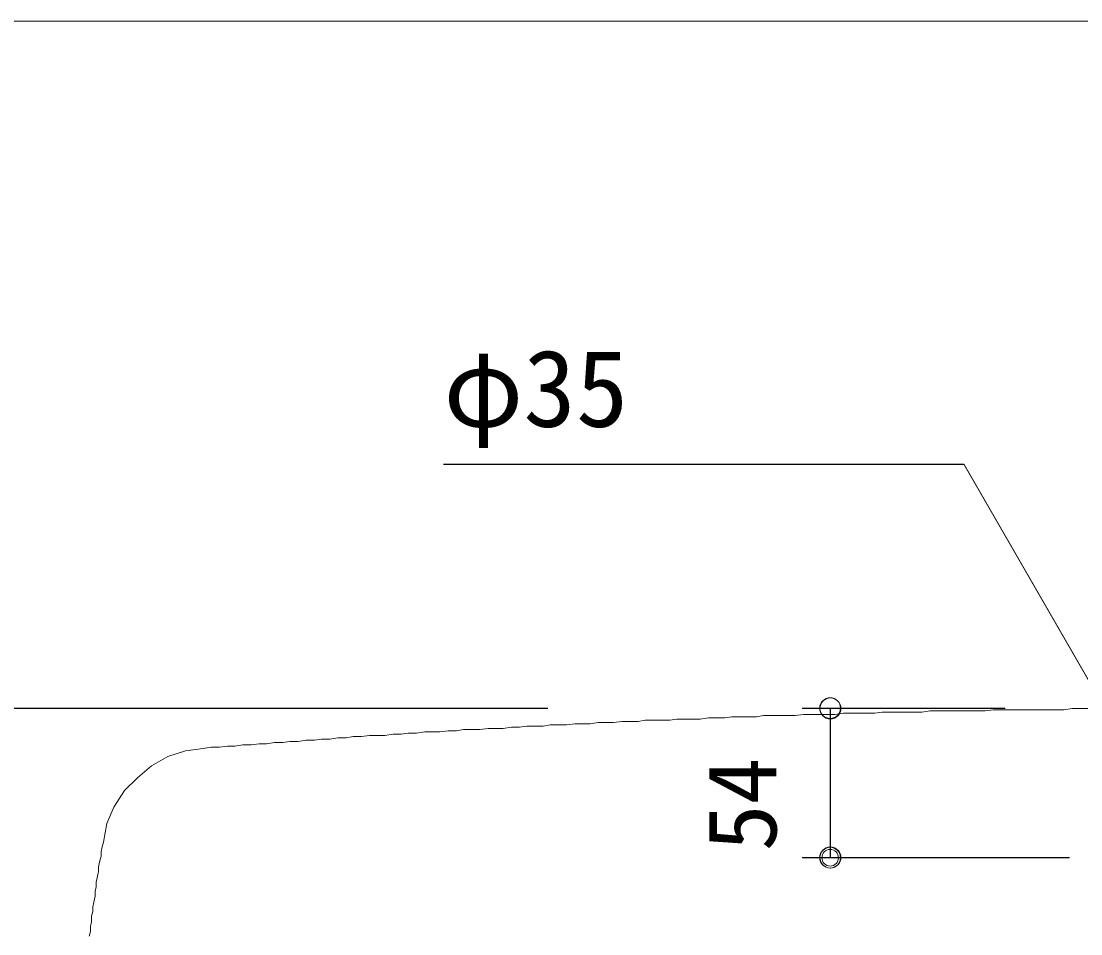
# Model space of a CAD drawing. Units: millimetres, scale not verified. Extents: x -1392 to 1350, y -947 to 991.
# Drawn here: x -893.9 to -511.4, y 661.7 to 991.1 of the extents above; entities that cross this region are included whole.
import ezdxf
from ezdxf.enums import TextEntityAlignment as Align

# ---------------------------------------------------------------- set-up
doc = ezdxf.new("R2010")
doc.units = ezdxf.units.MM
doc.header["$LTSCALE"] = 10
doc.header["$PDMODE"] = 32
doc.header["$PDSIZE"] = 6
for name, color, linetype, lineweight in [('0-1_レイヤー_1', 7, 'Continuous', 18), ('0-7', 7, 'Continuous', 5), ('F-0', 7, 'Continuous', 5)]:
    doc.layers.add(name, color=color, linetype=linetype, lineweight=lineweight)
doc.styles.add('ＭＳ ゴシック', font='')
doc.styles.get('ＭＳ ゴシック').set_extended_font_data('MS Gothic')

msp = doc.modelspace()

# ---------------------------------------------------------------- linework, layer by layer
at = {"layer": '0-1_レイヤー_1', "color": 5}
for p, q in [((-741.47, 831.11), (-553.51, 831.11)), ((-553.51, 831.11), (-484.93, 712.15)), ((-703.79, 743.06), (-1059.81, 743.06)), ((-538.69, 743.06), (-611.93, 743.06)), ((-601.77, 689.29), (-601.77, 743.06)), ((-515.41, 689.29), (-611.93, 689.29))]:
    msp.add_line(p, q, dxfattribs=at)
at = {"layer": '0-1_レイヤー_1'}
for points in [[(-605.58, 740.94), (-603.04, 740.94), (-600.07, 740.94), (-597.11, 741.36), (-594.57, 741.36), (-591.61, 741.36), (-588.64, 741.36), (-585.68, 741.36), (-583.14, 741.79), (-580.18, 741.79), (-577.21, 741.79), (-574.25, 741.79), (-571.71, 741.79), (-568.75, 741.79), (-565.78, 742.21), (-562.82, 742.21), (-560.28, 742.21), (-557.32, 742.21), (-554.35, 742.21), (-551.39, 742.21), (-548.85, 742.21), (-545.89, 742.21), (-542.92, 742.63), (-539.96, 742.63), (-537.42, 742.63), (-534.46, 742.63), (-531.49, 742.63), (-528.95, 742.63), (-525.99, 742.63), (-523.03, 742.63), (-520.06, 742.63), (-517.52, 742.63), (-514.56, 743.06), (-511.6, 743.06), (-508.63, 743.06)], [(-716.91, 736.28), (-713.95, 736.28), (-711.41, 736.71), (-708.45, 736.71), (-705.48, 736.71), (-702.94, 737.13), (-699.98, 737.13), (-697.02, 737.13), (-694.05, 737.55), (-691.52, 737.55), (-688.55, 737.55), (-685.59, 737.98), (-682.63, 737.98), (-680.08, 737.98), (-677.12, 738.4), (-674.16, 738.4), (-671.19, 738.4), (-668.66, 738.82), (-665.69, 738.82), (-662.73, 738.82), (-659.77, 738.82), (-657.22, 739.25), (-654.26, 739.25), (-651.3, 739.25), (-648.76, 739.25), (-645.8, 739.67), (-642.83, 739.67), (-639.87, 739.67), (-637.33, 740.09), (-634.36, 740.09), (-631.4, 740.09), (-628.44, 740.09), (-625.9, 740.52), (-622.93, 740.52), (-619.97, 740.52), (-617.01, 740.52), (-614.47, 740.52), (-611.5, 740.94), (-608.54, 740.94), (-605.58, 740.94)], [(-828.25, 728.66), (-825.29, 729.09), (-822.32, 729.09), (-819.36, 729.51), (-816.82, 729.51), (-813.86, 729.93), (-810.89, 729.93), (-807.93, 730.36), (-805.39, 730.36), (-802.43, 730.78), (-799.46, 730.78), (-796.92, 731.2), (-793.96, 731.2), (-791, 731.63), (-788.03, 731.63), (-785.49, 732.05), (-782.53, 732.05), (-779.57, 732.47), (-776.6, 732.47), (-774.06, 732.9), (-771.1, 732.9), (-768.14, 733.32), (-765.6, 733.32), (-762.63, 733.32), (-759.67, 733.74), (-756.71, 733.74), (-754.17, 734.17), (-751.2, 734.17), (-748.24, 734.59), (-745.28, 734.59), (-742.74, 734.59), (-739.77, 735.01), (-736.81, 735.01), (-734.27, 735.43), (-731.31, 735.43), (-728.34, 735.43), (-725.38, 735.86), (-722.84, 735.86), (-719.88, 735.86), (-716.91, 736.28)], [(-869.31, 660.93), (-868.89, 662.62), (-868.89, 664.32), (-868.47, 666.01), (-868.47, 668.13), (-868.05, 669.82), (-868.05, 671.51), (-867.62, 673.21), (-867.2, 675.32), (-867.2, 677.02), (-866.77, 678.71), (-866.77, 680.4), (-866.35, 682.52), (-865.93, 684.21), (-865.93, 685.9), (-865.5, 688.02), (-865.08, 689.72), (-865.08, 691.41), (-864.66, 693.1), (-864.23, 694.79), (-862.96, 701.57), (-860.42, 707.5), (-856.61, 713.42), (-851.96, 718.08), (-846.88, 722.31), (-840.95, 725.7), (-834.6, 727.82), (-828.25, 728.66)]]:
    msp.add_lwpolyline(points, dxfattribs=at)
at = {"layer": '0-1_レイヤー_1', "color": 5}
for centre in [(-601.77, 743.06), (-601.77, 689.29)]:
    msp.add_circle(centre, 3.81, dxfattribs=at)
at = {"layer": '0-7'}
for p, q in [((-703.87, 743.21), (-1059.87, 743.21)), ((-538.87, 743.21), (-611.87, 743.21)), ((-601.87, 689.21), (-601.87, 743.21)), ((-515.62, 689.21), (-611.87, 689.21))]:
    msp.add_line(p, q, dxfattribs=at)
msp.add_lwpolyline([(-741.43, 831.21), (-553.59, 831.21), (-479.93, 703.64)], dxfattribs=at)
for centre in [(-601.87, 743.21), (-601.87, 689.21)]:
    msp.add_circle(centre, 3.75, dxfattribs=at)
msp.add_point((-601.87, 689.21), dxfattribs=at)
at = {"layer": 'F-0'}
msp.add_lwpolyline([(-1391.5, 991.14), (1350.16, 991.14), (1350.16, -947.41), (-1391.5, -947.41)], close=True, dxfattribs=at)

# ---------------------------------------------------------------- texts
at = {"layer": '0-7', "style": 'ＭＳ ゴシック'}
msp.add_text('φ35', height=27.86, dxfattribs=at).set_placement((-741.43, 836.36), align=Align.BOTTOM_LEFT)
msp.add_text('54', height=24.89, rotation=90, dxfattribs=at).set_placement((-613.79, 691.52), align=Align.BOTTOM_LEFT)

doc.saveas('drawing.dxf')
